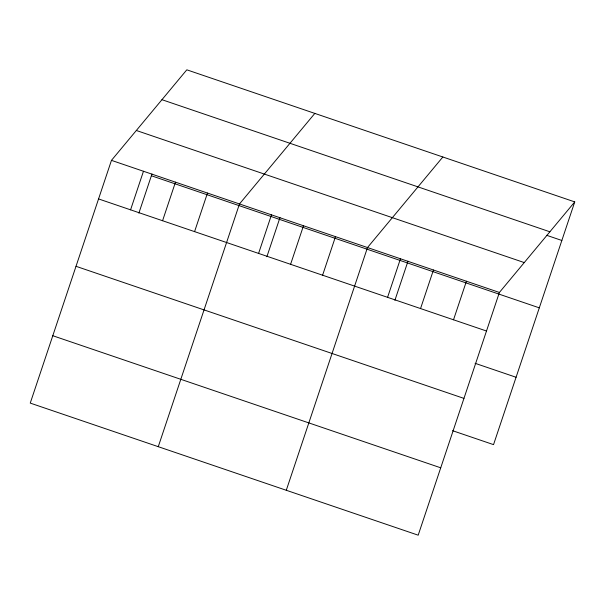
<?xml version="1.0" encoding="UTF-8"?>
<svg xmlns="http://www.w3.org/2000/svg" width="605" height="605" viewBox="0 0 605 605"><rect width="100%" height="100%" fill="white"/><g stroke="black" fill="none" stroke-linecap="round" stroke-linejoin="round"><path stroke-width="0.91" d="M111.464 160.363L30.25 403.096L418.184 535.183L499.397 292.457L574.75 201.904L186.816 69.817L111.464 160.363L499.397 292.457M130.567 209.829L143.468 171.26M138.87 213.134L151.968 173.983M162.571 220.727L175.473 182.158M194.576 231.624L207.477 193.055M158.268 446.687L239.482 203.953L314.834 113.407M258.585 253.419L271.486 214.851M266.881 256.724L279.986 217.573M290.589 264.317L303.491 225.748M322.594 275.214L335.495 236.646M286.286 490.269L367.5 247.543L442.852 156.998M387.571 297.335L400.472 258.774M394.899 300.314L407.997 261.163M420.543 308.565L433.445 270.004M453.516 319.795L466.425 281.227M574.75 201.904L493.536 444.637L452.54 430.677M161.951 99.696L549.885 231.791M546.693 235.315L561.848 240.472M136.329 130.483L524.263 262.578M151.371 175.752L539.305 307.847M98.562 198.932L486.496 331.018M475.084 363.302L516.08 377.263M76.018 266.306L463.952 398.392M52.794 335.722L440.72 467.809"/></g></svg>
